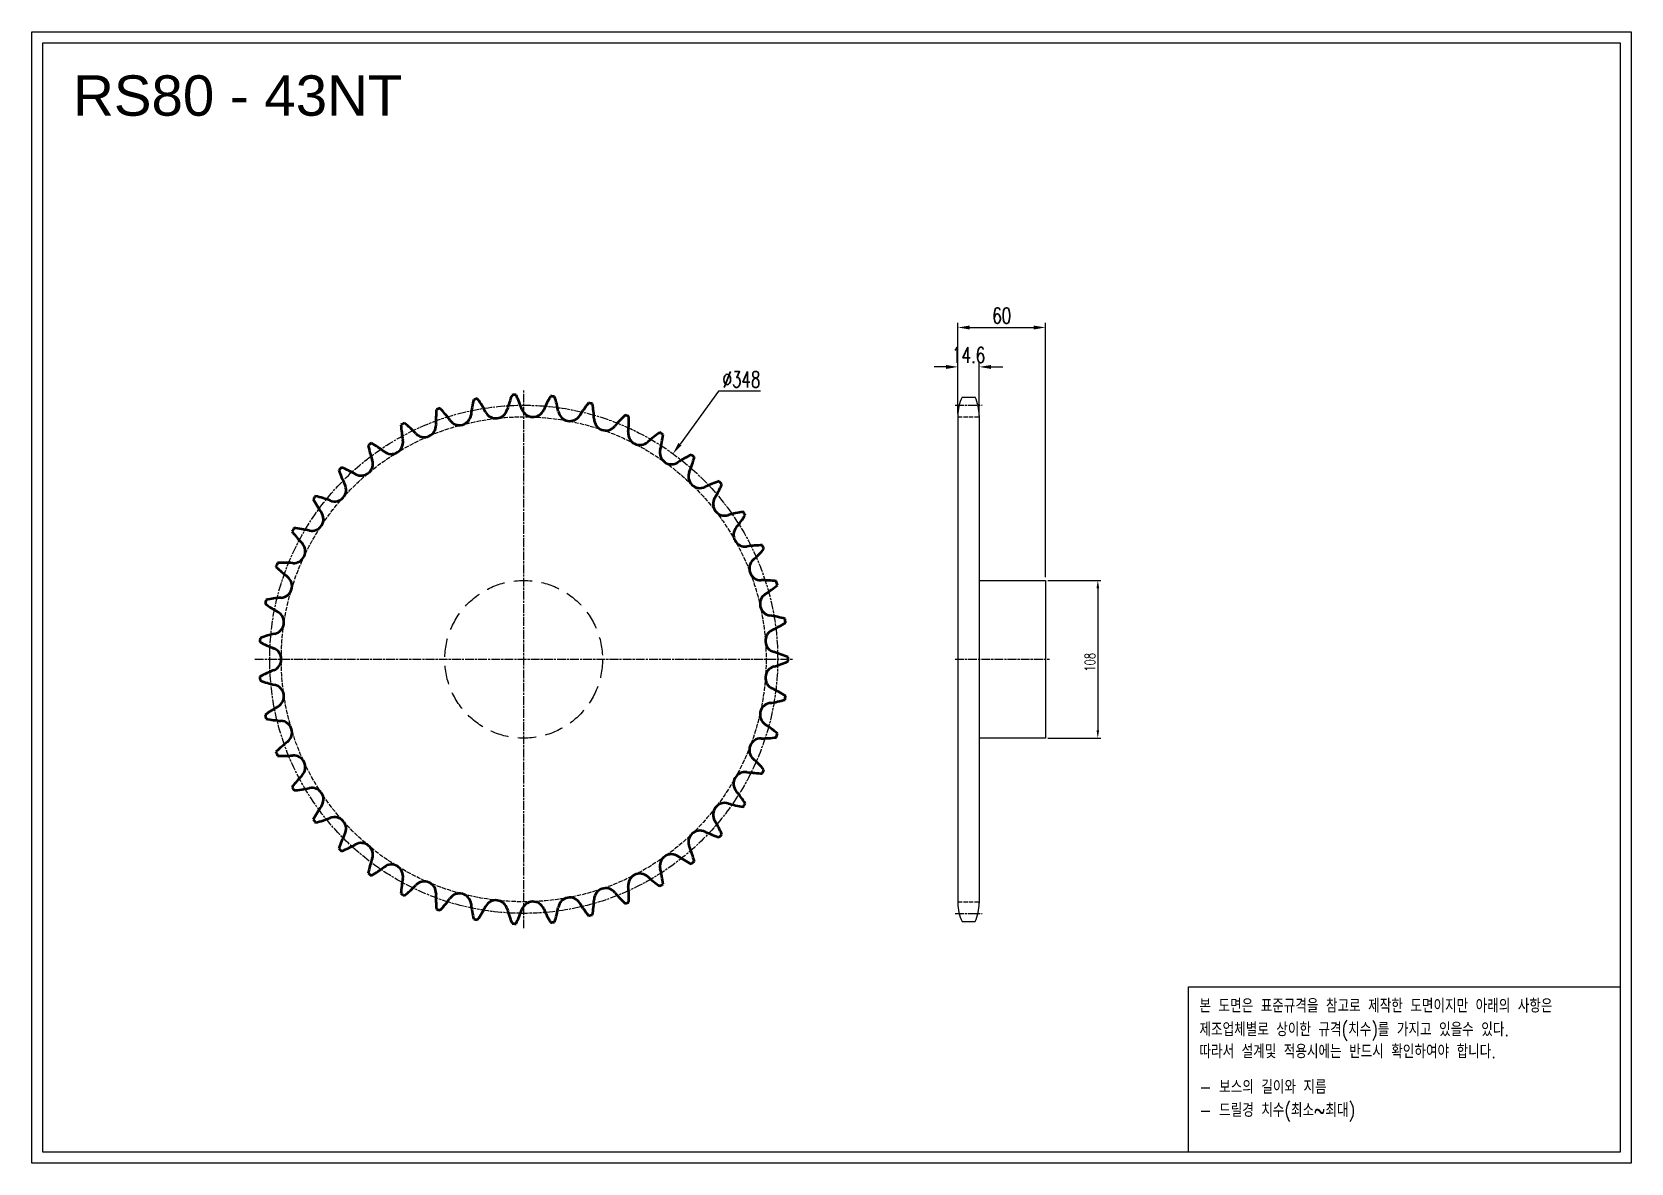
# Model space of a CAD drawing. Header units: millimetres. Extents: x -64747 to -63651, y 17860 to 18634.
import ezdxf

# ---------------------------------------------------------------- set-up
doc = ezdxf.new("R2010")
doc.units = ezdxf.units.MM
for name, pattern in [('AM_ISO02W050', [7.5, 6, -1.5]), ('AM_ISO02W050x2', [3.75, 3, -0.75]), ('AM_ISO08W050', [18, 12, -1.5, 3, -1.5]), ('AM_ISO08W050x2', [9, 6, -0.75, 1.5, -0.75]), ('HIDDEN', [9.525, 6.35, -3.175])]:
    doc.linetypes.add(name, pattern=pattern)
for name, color, linetype, lineweight in [('AM_0N', 7, 'Continuous', 50), ('AM_3N', 6, 'AM_ISO02W050', 25), ('AM_7', 4, 'AM_ISO08W050', 25), ('AM_7N', 4, 'AM_ISO08W050', 25)]:
    doc.layers.add(name, color=color, linetype=linetype, lineweight=lineweight)
doc.layers.add('HL', color=2, linetype='HIDDEN')
doc.layers.add('S-DIM', color=7, linetype='Continuous')
doc.styles.add('HAN', font='ROMANS.shx', dxfattribs={"width": 0.7, "bigfont": 'whgtxt.shx'})
doc.styles.add('HSG', font='SIMPLEX.shx', dxfattribs={"width": 0.7, "bigfont": 'HSG.shx'})
doc.styles.get("Standard").update_dxf_attribs({"font": 'arial.ttf'})
doc.dimstyles.new('APP16', dxfattribs={"dimscale": 3, "dimtxt": 2.4, "dimasz": 1.8, "dimexe": 0.7, "dimexo": 0.5, "dimgap": 0.6, "dimtad": 1, "dimtoh": 1, "dimdec": 1, "dimrnd": 0.01, "dimzin": 9, "dimdsep": 46, "dimtxsty": 'HSG', "dimcen": 0, "dimclrd": 1, "dimclre": 1, "dimclrt": 256, "dimazin": 2, "dimtp": 1, "dimtm": 1, "dimtfac": 0.5, "dimtdec": 1, "dimtofl": 0, "dimtmove": 0, "dimatfit": 3, "dimfxl": 0, "dimtvp": 1, "dimtolj": 2, "dimlwd": -1, "dimlwe": -1, "dimarcsym": 0})
doc.dimstyles.new('APP23', dxfattribs={"dimscale": 4.5, "dimtxt": 2.4, "dimasz": 1.8, "dimexe": 0.7, "dimexo": 0.5, "dimgap": 0.6, "dimtad": 1, "dimtoh": 1, "dimdec": 1, "dimrnd": 0.01, "dimzin": 9, "dimdsep": 46, "dimtxsty": 'HSG', "dimcen": 0, "dimclrd": 1, "dimclre": 1, "dimclrt": 256, "dimazin": 2, "dimtp": 1, "dimtm": 1, "dimtfac": 0.5, "dimtdec": 1, "dimtix": 1, "dimtofl": 0, "dimtmove": 0, "dimatfit": 3, "dimfxl": 0, "dimtvp": 1, "dimtolj": 2, "dimlwd": -1, "dimlwe": -1, "dimarcsym": 0})

# ---------------------------------------------------------------- blocks, each defined once
blk = doc.blocks.new('*D1')
at = {"layer": 'Defpoints', "color": 0, "transparency": 16777216}
for p in [(-64052.5, 18258.5), (-64052.5, 18150.5), (-64016.7, 18150.5)]:
    blk.add_point(p, dxfattribs=at)
at = {"layer": 'S-DIM', "color": 1, "transparency": 16777216}
for p, q in [((-64051, 18258.5), (-64014.6, 18258.5)), ((-64016.7, 18253.1), (-64016.7, 18155.9)), ((-64051, 18150.5), (-64014.6, 18150.5))]:
    blk.add_line(p, q, dxfattribs=at)
for points in [[(-64017.6, 18253.1), (-64015.8, 18253.1), (-64016.7, 18258.5)], [(-64017.6, 18155.9), (-64015.8, 18155.9), (-64016.7, 18150.5)]]:
    blk.add_solid(points, dxfattribs=at)
at = {"layer": 'S-DIM', "transparency": 16777216, "insert": (-64022.1, 18202.4), "char_height": 7.2, "attachment_point": 5, "rotation": 90, "style": 'HSG'}
blk.add_mtext('\\A2;108', dxfattribs=at)
blk = doc.blocks.new('*D2')
at = {"layer": 'Defpoints', "color": 0, "transparency": 16777216}
for p in [(-64097.9, 18404.7), (-64112.5, 18370.5), (-64097.9, 18370.5)]:
    blk.add_point(p, dxfattribs=at)
at = {"layer": 'S-DIM', "color": 1, "transparency": 16777216}
for p, q in [((-64120.6, 18404.7), (-64128.7, 18404.7)), ((-64112.5, 18372.8), (-64112.5, 18407.8)), ((-64097.9, 18372.8), (-64097.9, 18407.8)), ((-64089.8, 18404.7), (-64081.7, 18404.7))]:
    blk.add_line(p, q, dxfattribs=at)
for points in [[(-64120.6, 18406), (-64120.6, 18403.3), (-64112.5, 18404.7)], [(-64089.8, 18406), (-64089.8, 18403.3), (-64097.9, 18404.7)]]:
    blk.add_solid(points, dxfattribs=at)
at = {"layer": 'S-DIM', "transparency": 16777216, "insert": (-64105.2, 18412.8), "char_height": 10.8, "attachment_point": 5, "style": 'HSG'}
blk.add_mtext('\\A2;14.6', dxfattribs=at)
blk = doc.blocks.new('*D3')
at = {"layer": 'Defpoints', "color": 0, "transparency": 16777216}
for p in [(-64052.5, 18431.7), (-64112.5, 18370.5), (-64052.5, 18258.5)]:
    blk.add_point(p, dxfattribs=at)
at = {"layer": 'S-DIM', "color": 1, "transparency": 16777216}
for p, q in [((-64112.5, 18372.8), (-64112.5, 18434.8)), ((-64052.5, 18260.7), (-64052.5, 18434.8)), ((-64104.4, 18431.7), (-64060.6, 18431.7))]:
    blk.add_line(p, q, dxfattribs=at)
for points in [[(-64104.4, 18433), (-64104.4, 18430.3), (-64112.5, 18431.7)], [(-64060.6, 18433), (-64060.6, 18430.3), (-64052.5, 18431.7)]]:
    blk.add_solid(points, dxfattribs=at)
at = {"layer": 'S-DIM', "transparency": 16777216, "insert": (-64082.5, 18439.8), "char_height": 10.8, "attachment_point": 5, "style": 'HSG'}
blk.add_mtext('\\A2;60', dxfattribs=at)
blk = doc.blocks.new('*D4')
at = {"layer": 'Defpoints', "color": 0, "transparency": 16777216}
for p in [(-64307.7, 18345.2), (-64512.2, 18063.7)]:
    blk.add_point(p, dxfattribs=at)
at = {"layer": 'S-DIM', "color": 1, "transparency": 16777216}
for p, q in [((-64276.6, 18388), (-64302.9, 18351.8)), ((-64247.7, 18388), (-64276.6, 18388))]:
    blk.add_line(p, q, dxfattribs=at)
blk.add_solid([(-64304, 18352.6), (-64301.9, 18351), (-64307.7, 18345.2)], dxfattribs=at)
at = {"layer": 'S-DIM', "transparency": 16777216, "insert": (-64260.8, 18396.1), "char_height": 10.8, "attachment_point": 5, "style": 'HSG'}
blk.add_mtext('\\A2;∅348', dxfattribs=at)
blk = doc.blocks.new('notice1')
at = {"color": 4}
blk.add_lwpolyline([(-22142.12, 1735.9), (-22053.8, 1735.9), (-22053.8, 1702.07), (-22142.12, 1702.07)], close=True, dxfattribs=at)
at = {"color": 4, "style": 'HAN', "width": 0.8}
for s, p in [('본 도면은 표준규격을 참고로 제작한 도면이지만 아래의 사항은', (-22139.9, 1730.62)), ('제조업체별로 상이한 규격(치수)를 가지고 있을수 있다.', (-22139.9, 1725.78)), ('따라서 설계및 적용시에는 반드시 확인하여야 합니다.', (-22139.9, 1721.28)), ('- 보스의 길이와 지름', (-22139.9, 1714.03)), ('- 드릴경 치수(최소~최대)', (-22139.9, 1709.27))]:
    blk.add_text(s, height=2.7949, dxfattribs=at).set_placement(p)

msp = doc.modelspace()

# ---------------------------------------------------------------- linework, layer by layer
for p, q in [((-64109.73, 18384.06), (-64100.73, 18384.06)), ((-64112.53, 18371.36), (-64112.53, 18037.58)), ((-64097.93, 18371.36), (-64097.93, 18037.58)), ((-64097.93, 18258.47), (-64052.53, 18258.47)), ((-64052.53, 18258.47), (-64052.53, 18150.47)), ((-64052.53, 18150.47), (-64097.93, 18150.47)), ((-64109.73, 18024.88), (-64100.73, 18024.88))]:
    msp.add_line(p, q)
for points in [[(-64746.79, 18634.03), (-63651.47, 18634.03), (-63651.47, 17859.56), (-64746.79, 17859.56)], [(-64739.41, 18626.65), (-63658.85, 18626.65), (-63658.85, 17866.93), (-64739.41, 17866.93)]]:
    msp.add_lwpolyline(points, close=True)
for centre, start, end in [((-64082.33, 18371.36), 155.13196, 180), ((-64128.13, 18371.36), 0, 24.86804), ((-64082.33, 18037.58), 180, 204.86804), ((-64128.13, 18037.58), 335.13196, 0)]:
    msp.add_arc(centre, 30.2, start, end)
at = {"layer": 'AM_0N'}
for centre, radius, start, end in [((-64360.81, 18362.43), 85.75, 166.57127, 173.60465), ((-64409.98, 18204.47), 181.14, 100.03237, 100.89786), ((-64512.32, 18334.44), 85.75, 27.32558, 34.35896), ((-64338.34, 18353.59), 85.75, 158.19918, 165.23256), ((-64409.98, 18204.47), 181.14, 91.66028, 92.52577), ((-64492.31, 18347.96), 85.75, 18.95349, 25.98687), ((-64317.39, 18341.57), 85.75, 149.82708, 156.86047), ((-64409.98, 18204.47), 181.14, 83.28819, 84.15367), ((-64470.54, 18358.42), 85.75, 10.5814, 17.61478), ((-64298.42, 18326.63), 85.75, 141.45499, 148.48837), ((-64409.98, 18204.47), 181.14, 74.91609, 75.78158), ((-64384.34, 18367.9), 85.75, 174.94336, 181.97674), ((-64409.98, 18204.47), 181.14, 108.40447, 109.26995), ((-64530.16, 18318.16), 85.75, 35.69767, 42.73106), ((-64454, 18372.87), 8.02, 215.69767, 353.60465), ((-64429.01, 18377.49), 8.02, 207.32558, 345.23256), ((-64403.62, 18378.42), 8.02, 198.95349, 336.86047), ((-64378.36, 18375.64), 8.02, 190.5814, 328.48837), ((-64447.48, 18365.6), 85.75, 2.2093, 9.24268), ((-64353.77, 18369.21), 8.02, 182.2093, 320.11628), ((-64281.82, 18309.08), 85.75, 133.0829, 140.11628), ((-64409.98, 18204.47), 181.14, 66.544, 67.40949), ((-64423.62, 18369.34), 85.75, 353.83721, 0.87059), ((-64409.98, 18204.47), 181.14, 116.77656, 117.64204), ((-64408.41, 18369.89), 85.75, 183.31546, 190.34884), ((-64545.43, 18299.45), 85.75, 44.06977, 51.10315), ((-64478.05, 18364.67), 8.02, 224.06977, 1.97674), ((-64330.39, 18359.27), 8.02, 173.83721, 311.74419), ((-64267.95, 18289.31), 85.75, 124.7108, 131.74419), ((-64409.98, 18204.47), 181.14, 58.17191, 59.03739), ((-64399.47, 18369.57), 85.75, 345.46512, 352.4985), ((-64409.98, 18204.47), 181.14, 125.14865, 126.01414), ((-64432.51, 18368.36), 85.75, 191.68755, 198.72093), ((-64557.81, 18278.71), 85.75, 52.44186, 59.47524), ((-64500.65, 18353.05), 8.02, 232.44186, 10.34884), ((-64308.7, 18346.03), 8.02, 165.46512, 303.37209), ((-64409.98, 18204.47), 181.14, 133.52075, 134.38623), ((-64567.05, 18256.4), 85.75, 60.81395, 67.84733), ((-64521.32, 18338.26), 8.02, 240.81395, 18.72093), ((-64257.11, 18267.72), 85.75, 116.33871, 123.37209), ((-64375.54, 18366.28), 85.75, 337.09302, 344.1264), ((-64409.98, 18204.47), 181.14, 49.79982, 50.6653), ((-64456.13, 18363.33), 85.75, 200.05964, 207.09302), ((-64289.16, 18329.78), 8.02, 157.09302, 295), ((-64249.53, 18244.79), 85.75, 107.96662, 115), ((-64409.98, 18204.47), 181.14, 41.42772, 42.29321), ((-64409.98, 18204.47), 181.14, 141.89284, 142.75832), ((-64478.77, 18354.92), 85.75, 208.43173, 215.46512), ((-64572.93, 18232.97), 85.75, 69.18605, 76.21943), ((-64539.61, 18320.63), 8.02, 249.18605, 27.09302), ((-64272.21, 18310.85), 8.02, 148.72093, 286.62791), ((-64352.35, 18359.54), 85.75, 328.72093, 335.75431), ((-64555.14, 18300.51), 8.02, 257.55814, 35.46512), ((-64245.37, 18221), 85.75, 99.59453, 106.62791), ((-64330.38, 18349.5), 85.75, 320.34884, 327.38222), ((-64409.98, 18204.47), 181.14, 33.05563, 33.92111), ((-64409.98, 18204.47), 181.14, 150.26493, 151.13042), ((-64499.94, 18343.3), 85.75, 216.80383, 223.83721), ((-64575.35, 18208.94), 85.75, 77.55814, 84.59152), ((-64258.18, 18289.66), 8.02, 140.34884, 278.25581), ((-64567.58, 18278.35), 8.02, 265.93023, 43.83721), ((-64244.72, 18196.86), 85.75, 91.22243, 98.25581), ((-64409.98, 18204.47), 181.14, 24.68354, 25.54902), ((-64409.98, 18204.47), 181.14, 158.63703, 159.50251), ((-64574.24, 18184.82), 85.75, 85.93023, 92.96361), ((-64247.4, 18266.65), 8.02, 131.97674, 269.88372), ((-64310.12, 18336.36), 85.75, 311.97674, 319.01013), ((-64519.2, 18328.72), 85.75, 225.17592, 232.2093), ((-64576.66, 18254.62), 8.02, 274.30233, 52.2093), ((-64240.08, 18242.32), 8.02, 123.60465, 261.51163), ((-64247.59, 18172.88), 85.75, 82.85034, 89.88372), ((-64291.98, 18320.42), 85.75, 303.60465, 310.63803), ((-64409.98, 18204.47), 181.14, 16.31144, 17.17693), ((-64409.98, 18204.47), 181.14, 167.00912, 167.8746), ((-64536.13, 18311.49), 85.75, 233.54801, 240.5814), ((-64569.62, 18161.11), 85.75, 94.30233, 101.33571), ((-64582.18, 18229.81), 8.02, 282.67442, 60.5814), ((-64253.92, 18149.57), 85.75, 74.47825, 81.51163), ((-64276.35, 18302), 85.75, 295.23256, 302.26594), ((-64409.98, 18204.47), 181.14, 7.93935, 8.80484), ((-64409.98, 18204.47), 181.14, 175.38121, 176.2467), ((-64550.36, 18291.99), 85.75, 241.92011, 248.95349), ((-64561.61, 18138.33), 85.75, 102.67442, 109.7078), ((-64236.38, 18217.18), 8.02, 115.23256, 253.13953), ((-64584.04, 18204.47), 8.02, 291.04651, 68.95349), ((-64263.58, 18127.44), 85.75, 66.10615, 73.13953), ((-64409.98, 18204.47), 181.14, 359.56726, 0.43274), ((-64550.36, 18116.95), 85.75, 111.04651, 118.07989), ((-64236.38, 18191.76), 8.02, 106.86047, 244.76744), ((-64263.58, 18281.51), 85.75, 286.86047, 293.89385), ((-64409.98, 18204.47), 181.14, 183.7533, 184.61879), ((-64561.61, 18270.61), 85.75, 250.2922, 257.32558), ((-64582.18, 18179.13), 8.02, 299.4186, 77.32558), ((-64276.35, 18106.94), 85.75, 57.73406, 64.76744), ((-64536.13, 18097.45), 85.75, 119.4186, 126.45199), ((-64240.08, 18166.62), 8.02, 98.48837, 236.39535), ((-64253.92, 18259.37), 85.75, 278.48837, 285.52175), ((-64409.98, 18204.47), 181.14, 351.19516, 352.06065), ((-64409.98, 18204.47), 181.14, 192.1254, 192.99088), ((-64569.62, 18247.83), 85.75, 258.66429, 265.69767), ((-64576.66, 18154.32), 8.02, 307.7907, 85.69767), ((-64247.4, 18142.29), 8.02, 90.11628, 228.02326), ((-64247.59, 18236.06), 85.75, 270.11628, 277.14966), ((-64291.98, 18088.52), 85.75, 49.36197, 56.39535), ((-64409.98, 18204.47), 181.14, 342.82307, 343.68856), ((-64519.2, 18080.22), 85.75, 127.7907, 134.82408), ((-64409.98, 18204.47), 181.14, 200.49749, 201.36297), ((-64574.24, 18224.12), 85.75, 267.03639, 274.06977), ((-64567.58, 18130.59), 8.02, 316.16279, 94.06977), ((-64310.12, 18072.58), 85.75, 40.98987, 48.02326), ((-64409.98, 18204.47), 181.14, 334.45098, 335.31646), ((-64499.94, 18065.64), 85.75, 136.16279, 143.19617), ((-64409.98, 18204.47), 181.14, 208.86958, 209.73507), ((-64258.18, 18119.28), 8.02, 81.74419, 219.65116), ((-64244.72, 18212.08), 85.75, 261.74419, 268.77757), ((-64575.35, 18200), 85.75, 275.40848, 282.44186), ((-64555.14, 18108.43), 8.02, 324.53488, 102.44186), ((-64272.21, 18098.09), 8.02, 73.37209, 211.27907), ((-64245.37, 18187.94), 85.75, 253.37209, 260.40547), ((-64330.38, 18059.44), 85.75, 32.61778, 39.65116), ((-64409.98, 18204.47), 181.14, 326.07889, 326.94437), ((-64478.77, 18054.02), 85.75, 144.53488, 151.56827), ((-64409.98, 18204.47), 181.14, 217.24168, 218.10716), ((-64572.93, 18175.97), 85.75, 283.78057, 290.81395), ((-64539.61, 18088.31), 8.02, 332.90698, 110.81395), ((-64456.13, 18045.61), 85.75, 152.90698, 159.94036), ((-64289.16, 18079.16), 8.02, 65, 202.90698), ((-64249.53, 18164.15), 85.75, 245, 252.03338), ((-64352.35, 18049.4), 85.75, 24.24569, 31.27907), ((-64409.98, 18204.47), 181.14, 317.70679, 318.57228), ((-64409.98, 18204.47), 181.14, 225.61377, 226.47925), ((-64567.05, 18152.54), 85.75, 292.15267, 299.18605), ((-64521.32, 18070.68), 8.02, 341.27907, 119.18605), ((-64375.54, 18042.66), 85.75, 15.8736, 22.90698), ((-64432.51, 18040.58), 85.75, 161.27907, 168.31245), ((-64557.81, 18130.23), 85.75, 300.52476, 307.55814), ((-64500.65, 18055.89), 8.02, 349.65116, 127.55814), ((-64308.7, 18062.91), 8.02, 56.62791, 194.53488), ((-64257.11, 18141.22), 85.75, 236.62791, 243.66129), ((-64409.98, 18204.47), 181.14, 309.3347, 310.20018), ((-64409.98, 18204.47), 181.14, 233.98586, 234.85135), ((-64408.41, 18039.05), 85.75, 169.65116, 176.68454), ((-64478.05, 18044.27), 8.02, 358.02326, 135.93023), ((-64330.39, 18049.67), 8.02, 48.25581, 186.16279), ((-64267.95, 18119.63), 85.75, 228.25581, 235.2892), ((-64399.47, 18039.37), 85.75, 7.5015, 14.53488), ((-64409.98, 18204.47), 181.14, 242.35796, 243.22344), ((-64545.43, 18109.49), 85.75, 308.89685, 315.93023), ((-64384.34, 18041.04), 85.75, 178.02326, 185.05664), ((-64530.16, 18090.78), 85.75, 317.26894, 324.30233), ((-64454, 18036.07), 8.02, 6.39535, 144.30233), ((-64378.36, 18033.3), 8.02, 31.51163, 169.4186), ((-64447.48, 18043.34), 85.75, 350.75732, 357.7907), ((-64353.77, 18039.73), 8.02, 39.88372, 177.7907), ((-64281.82, 18099.86), 85.75, 219.88372, 226.9171), ((-64423.62, 18039.6), 85.75, 359.12941, 6.16279), ((-64409.98, 18204.47), 181.14, 300.96261, 301.82809), ((-64409.98, 18204.47), 181.14, 250.73005, 251.59553), ((-64360.81, 18046.51), 85.75, 186.39535, 193.42873), ((-64512.32, 18074.5), 85.75, 325.64104, 332.67442), ((-64429.01, 18031.45), 8.02, 14.76744, 152.67442), ((-64338.34, 18055.35), 85.75, 194.76744, 201.80082), ((-64492.31, 18060.98), 85.75, 334.01313, 341.04651), ((-64403.62, 18030.52), 8.02, 23.13953, 161.04651), ((-64317.39, 18067.37), 85.75, 203.13953, 210.17292), ((-64470.54, 18050.52), 85.75, 342.38522, 349.4186), ((-64298.42, 18082.31), 85.75, 211.51163, 218.54501), ((-64409.98, 18204.47), 181.14, 284.21842, 285.08391), ((-64409.98, 18204.47), 181.14, 292.59051, 293.456), ((-64409.98, 18204.47), 181.14, 259.10214, 259.96763), ((-64409.98, 18204.47), 181.14, 267.47423, 268.33972), ((-64409.98, 18204.47), 181.14, 275.84633, 276.71181)]:
    msp.add_arc(centre, radius, start, end, dxfattribs=at)
at = {"layer": 'AM_3N', "linetype": 'AM_ISO02W050x2'}
for p, q in [((-64112.53, 18370.51), (-64097.93, 18370.51)), ((-64112.53, 18038.43), (-64097.93, 18038.43))]:
    msp.add_line(p, q, dxfattribs=at)
msp.add_circle((-64409.98, 18204.47), 166.04, dxfattribs=at)
at = {"layer": 'AM_7', "linetype": 'AM_ISO08W050x2'}
for p, q in [((-64114.47, 18378.45), (-64095.99, 18378.45)), ((-64114.47, 18204.47), (-64049.72, 18204.47)), ((-64114.47, 18030.49), (-64095.99, 18030.49))]:
    msp.add_line(p, q, dxfattribs=at)
msp.add_circle((-64409.98, 18204.47), 173.98, dxfattribs=at)
at = {"layer": 'AM_7N', "linetype": 'AM_ISO08W050x2'}
for p, q in [((-64409.98, 18020.33), (-64409.98, 18388.61)), ((-64594.12, 18204.47), (-64225.84, 18204.47))]:
    msp.add_line(p, q, dxfattribs=at)
at = {"layer": 'HL', "ltscale": 2}
msp.add_circle((-64409.98, 18204.47), 54, dxfattribs=at)

# ---------------------------------------------------------------- block references
at = {"xscale": 3.347646382079999, "yscale": 3.347646382079999, "zscale": 3.347646382079999}
msp.add_blockref('notice1', (10169.47, 12169.02), dxfattribs=at)

# ---------------------------------------------------------------- texts
msp.add_text('RS80 - 43NT', height=27.6595).set_placement((-64718.58, 18576.68))

# ---------------------------------------------------------------- dimensions: what is measured, and where the dimension line sits
at = {"layer": 'S-DIM'}
dim = msp.add_linear_dim(base=(-64052.53, 18431.7), p1=(-64112.53, 18370.51), p2=(-64052.53, 18258.47), dimstyle='APP23', dxfattribs=at)
dim.commit()
dim.dimension.update_dxf_attribs({"geometry": '*D3', "text_midpoint": (-64082.53, 18439.8)})
dim = msp.add_linear_dim(base=(-64097.93, 18404.7), p1=(-64112.53, 18370.51), p2=(-64097.93, 18370.51), dimstyle='APP23', dxfattribs=at)
dim.commit()
dim.dimension.update_dxf_attribs({"geometry": '*D2', "text_midpoint": (-64105.23, 18404.7), "dimtype": 128})
dim = msp.add_diameter_dim_2p(p1=(-64512.24, 18063.72), p2=(-64307.71, 18345.22), dimstyle='APP23', dxfattribs=at)
dim.commit()
dim.dimension.update_dxf_attribs({"geometry": '*D4', "text_midpoint": (-64260.8, 18387.98), "dimtype": 131})
dim = msp.add_linear_dim(base=(-64016.66, 18150.47), p1=(-64052.53, 18258.47), p2=(-64052.53, 18150.47), angle=90, dimstyle='APP16', dxfattribs=at)
dim.commit()
dim.dimension.update_dxf_attribs({"geometry": '*D1', "text_midpoint": (-64016.66, 18202.43), "dimtype": 128})

doc.saveas('drawing.dxf')
